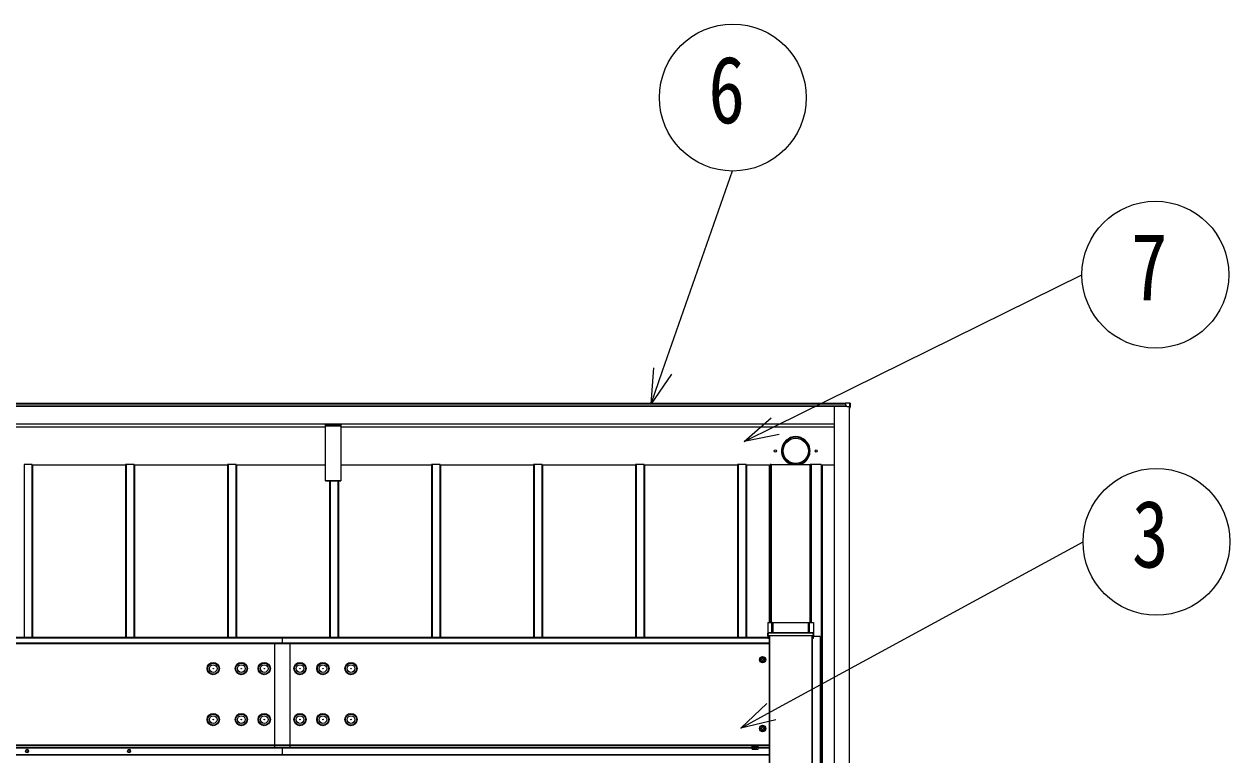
# Model space of a CAD drawing. Units: millimetres, scale not verified. Extents: x -16820 to 16820, y -11880 to 11880.
# Drawn here: x -7228 to -4864, y 471 to 1904 of the extents above; entities that cross this region are included whole.
import ezdxf
from ezdxf.enums import TextEntityAlignment as Align

# ---------------------------------------------------------------- set-up
doc = ezdxf.new("R2010")
doc.units = ezdxf.units.MM
doc.header["$LTSCALE"] = 60
doc.layers.add('0-4_YKK_A1', color=4, linetype='Continuous')
doc.layers.add('0-5_YKK_D', color=6, linetype='Continuous')
doc.styles.add('ＭＳ ゴシック', font='')
doc.styles.get('ＭＳ ゴシック').set_extended_font_data('MS Gothic')

msp = doc.modelspace()

# ---------------------------------------------------------------- linework, layer by layer
at = {"layer": '0-4_YKK_A1'}
for p, q in [((-5616.42, 1160.03), (-9608.92, 1160.03)), ((-9608.92, 1159.55), (-5616.42, 1159.55)), ((-5608.89, 1161.09), (-5616.42, 1161.56)), ((-5616.42, 1161.08), (-5616.42, 1161.56)), ((-5616.42, 1155.18), (-5616.42, 1161.08)), ((-5608.89, 1160.6), (-5616.42, 1161.08)), ((-5608.89, 1153.37), (-5608.89, 1160.6)), ((-5608.42, 1160.59), (-5608.42, 1153.35)), ((-9608.92, 1155.35), (-5616.42, 1155.35)), ((-9608.92, 1155.04), (-5616.42, 1155.04)), ((-9608.92, 1155.02), (-5616.42, 1155.02)), ((-9608.92, 1154.71), (-5615.42, 1154.71)), ((-5639.92, 1154.51), (-5639.92, -3843.14)), ((-5614.92, 1154.53), (-5639.42, 1154.53)), ((-5639.42, 1154.53), (-5639.42, -3843.12)), ((-5616.42, 1155.18), (-5615.2, 1155.18)), ((-5615.42, 1154.85), (-5615.42, 1154.71)), ((-5615.42, 1154.71), (-5615.42, 1154.53)), ((-5615.22, 1154.85), (-5615.22, 1154.87)), ((-5614.92, 1153.37), (-5614.92, 1154.57)), ((-5614.6, 1154.58), (-5614.6, 1153.38)), ((-5608.89, 1153.37), (-5614.6, 1153.38)), ((-5610.42, 1153.34), (-5610.42, -3841.88)), ((-5609.92, 1153.34), (-5609.92, -3841.88)), ((-5609.42, 1151.93), (-5609.92, 1151.93)), ((-5608.89, 1151.9), (-5609.92, 1151.9)), ((-5608.42, 1151.92), (-5608.42, 1153.35)), ((-9588.42, 1120.53), (-5639.92, 1120.53)), ((-9588.42, 1120.02), (-5639.92, 1120.02)), ((-9588.42, 1119.98), (-5639.92, 1119.98)), ((-9588.42, 1119.98), (-5639.92, 1119.98)), ((-7807.02, 1114.58), (-6637.02, 1114.58)), ((-7807.02, 1114.48), (-6637.02, 1114.48)), ((-6637.02, 1119.55), (-6637.02, 1119.96)), ((-6637.02, 1118.7), (-6637.02, 1119.55)), ((-6637.02, 1119.55), (-6607.02, 1119.55)), ((-6637.02, 1116.81), (-6637.02, 1118.7)), ((-6607.02, 1118.7), (-6637.02, 1118.7)), ((-6637.02, 1115.96), (-6637.02, 1116.81)), ((-6637.02, 1116.81), (-6607.02, 1116.81)), ((-6637.02, 1008.9), (-6637.02, 1115.96)), ((-6607.02, 1115.96), (-6637.02, 1115.96)), ((-6607.02, 1119.96), (-6607.02, 1119.55)), ((-6607.02, 1119.55), (-6607.02, 1118.7)), ((-6607.02, 1118.7), (-6607.02, 1116.81)), ((-6607.02, 1116.81), (-6607.02, 1115.96)), ((-6607.02, 1115.96), (-6607.02, 1008.9)), ((-6607.02, 1114.58), (-5639.92, 1114.58)), ((-6607.02, 1114.48), (-5639.92, 1114.48)), ((-7212.92, 1040.49), (-7227.92, 1040.49)), ((-7227.92, 1040.49), (-7227.92, 701.12)), ((-7212.92, 1040.49), (-7212.92, 701.12)), ((-7211.92, 1040.46), (-7211.92, 701.12)), ((-7028.92, 1040.46), (-7028.92, 701.12)), ((-7012.92, 1040.49), (-7027.92, 1040.49)), ((-7027.92, 1040.49), (-7027.92, 701.12)), ((-7012.92, 1040.49), (-7012.92, 701.12)), ((-7011.92, 1040.46), (-7011.92, 701.12)), ((-6828.92, 1040.46), (-6828.92, 701.12)), ((-6812.92, 1040.49), (-6827.92, 1040.49)), ((-6827.92, 1040.49), (-6827.92, 701.12)), ((-6812.92, 1040.49), (-6812.92, 701.12)), ((-6811.92, 1040.46), (-6811.92, 701.12)), ((-6428.92, 1040.46), (-6428.92, 701.12)), ((-6412.92, 1040.49), (-6427.92, 1040.49)), ((-6427.92, 1040.49), (-6427.92, 701.12)), ((-6412.92, 1040.49), (-6412.92, 701.12)), ((-6411.92, 1040.46), (-6411.92, 701.12)), ((-6228.92, 1040.46), (-6228.92, 701.12)), ((-6212.92, 1040.49), (-6227.92, 1040.49)), ((-6227.92, 1040.49), (-6227.92, 701.12)), ((-6212.92, 1040.49), (-6212.92, 701.12)), ((-6211.92, 1040.46), (-6211.92, 701.12)), ((-6028.92, 1040.46), (-6028.92, 701.12)), ((-6012.92, 1040.49), (-6027.92, 1040.49)), ((-6027.92, 1040.49), (-6027.92, 701.12)), ((-6012.92, 1040.49), (-6012.92, 701.12)), ((-6011.92, 1040.46), (-6011.92, 701.12)), ((-5828.92, 1040.46), (-5828.92, 701.12)), ((-5812.92, 1040.49), (-5827.92, 1040.49)), ((-5827.92, 1040.49), (-5827.92, 701.12)), ((-5812.92, 1040.49), (-5812.92, 701.12)), ((-5811.92, 1040.46), (-5811.92, 701.12)), ((-5763.12, 1040.56), (-5764.92, 1040.56)), ((-5764.92, 1040.56), (-5764.92, 731.09)), ((-5763.12, 1040.56), (-5763.12, 731.09)), ((-5762.82, 1040.49), (-5687.02, 1040.49)), ((-5762.82, 1040.49), (-5762.82, 731.09)), ((-5687.02, 1040.49), (-5687.02, 731.09)), ((-5684.92, 1040.56), (-5686.72, 1040.56)), ((-5686.72, 731.09), (-5686.72, 1040.56)), ((-5684.92, 731.09), (-5684.92, 1040.56)), ((-5665.42, 1040.49), (-5684.62, 1040.49)), ((-5684.62, 1040.49), (-5684.62, 731.09)), ((-5665.42, 1040.49), (-5665.42, -3808.7)), ((-5664.92, 1040.48), (-5664.92, -3808.7)), ((-7028.92, 1039.36), (-7211.62, 1039.36)), ((-7211.62, 1039.36), (-7211.62, 701.12)), ((-6828.92, 1039.36), (-7011.62, 1039.36)), ((-7011.62, 1039.36), (-7011.62, 701.12)), ((-6637.02, 1039.36), (-6811.62, 1039.36)), ((-6811.62, 1039.36), (-6811.62, 701.12)), ((-6428.92, 1039.36), (-6607.02, 1039.36)), ((-6228.92, 1039.36), (-6411.62, 1039.36)), ((-6411.62, 1039.36), (-6411.62, 701.12)), ((-6028.92, 1039.36), (-6211.62, 1039.36)), ((-6211.62, 1039.36), (-6211.62, 701.12)), ((-5828.92, 1039.36), (-6011.62, 1039.36)), ((-6011.62, 1039.36), (-6011.62, 701.12)), ((-5766.92, 1039.36), (-5811.62, 1039.36)), ((-5811.62, 1039.36), (-5811.62, 701.12)), ((-5766.92, 1039.36), (-5766.92, 731.09)), ((-5639.92, 1039.37), (-5662.92, 1039.37)), ((-5662.92, 1039.37), (-5662.92, -3808.7)), ((-6637.02, 1008.59), (-6637.02, 1008.9)), ((-6637.02, 1008.9), (-6607.02, 1008.9)), ((-6637.02, 1008.52), (-6637.02, 1008.59)), ((-6607.02, 1008.59), (-6637.02, 1008.59)), ((-6637.02, 1008.52), (-6607.02, 1008.52)), ((-6637.02, 1008.52), (-6637.02, 1008.52)), ((-6637.02, 1008.52), (-6607.02, 1008.52)), ((-6628.92, 1008.9), (-6628.92, 701.12)), ((-6627.92, 1008.9), (-6627.92, 701.12)), ((-6612.92, 1008.9), (-6612.92, 701.12)), ((-6611.92, 1008.9), (-6611.92, 701.12)), ((-6611.62, 1008.9), (-6611.62, 701.12)), ((-6607.02, 1008.9), (-6607.02, 1008.59)), ((-6607.02, 1008.52), (-6607.02, 1008.59)), ((-6607.02, 1008.52), (-6607.02, 1008.52)), ((-5769.92, 731.09), (-5761.51, 731.09)), ((-5769.92, 704.54), (-5769.58, 710.05)), ((-5769.08, 710.07), (-5769.42, 704.56)), ((-5680.76, 710.52), (-5769.08, 710.52)), ((-5769.08, 710.52), (-5769.08, 710.52)), ((-5769.08, 710.07), (-5769.08, 710.52)), ((-5680.76, 710.07), (-5769.08, 710.07)), ((-5761.51, 710.52), (-5761.51, 731.09)), ((-5761.04, 731.08), (-5760.66, 731.04)), ((-5761.04, 731.08), (-5761.04, 710.52)), ((-5760.66, 710.52), (-5760.66, 731.04)), ((-5760.19, 731.03), (-5689.66, 731.03)), ((-5760.19, 731.03), (-5760.19, 710.52)), ((-5689.66, 710.52), (-5689.66, 731.03)), ((-5689.19, 731.04), (-5688.8, 731.08)), ((-5689.19, 731.04), (-5689.19, 710.52)), ((-5688.8, 710.52), (-5688.8, 731.08)), ((-5688.34, 731.09), (-5688.34, 710.52)), ((-5680.76, 710.52), (-5680.76, 710.52)), ((-5680.76, 710.07), (-5680.76, 710.52)), ((-5680.42, 704.56), (-5680.76, 710.07)), ((-5680.26, 710.05), (-5679.92, 704.54)), ((-6722.02, 701.12), (-12522.02, 701.12)), ((-12522.02, 700.63), (-6722.02, 700.63)), ((-6722.02, 690.36), (-12522.02, 690.36)), ((-12522.02, 689.87), (-6722.02, 689.87)), ((-6737.02, 689.87), (-6737.02, 486.3)), ((-5769.92, 701.12), (-6722.02, 701.12)), ((-6722.02, 701.12), (-6722.02, 700.63)), ((-6722.02, 700.63), (-6722.02, 690.36)), ((-6722.02, 700.63), (-5769.92, 700.63)), ((-5766.92, 690.36), (-6722.02, 690.36)), ((-6722.02, 690.36), (-6722.02, 689.87)), ((-6722.02, 689.87), (-5766.92, 689.87)), ((-6707.02, 689.87), (-6707.02, 486.3)), ((-5769.92, 704.54), (-5769.92, 705.02)), ((-5769.92, 704.54), (-5769.92, 700.16)), ((-5769.92, 700.16), (-5767.42, 700.16)), ((-5769.92, 700.16), (-5767.42, 700.16)), ((-5769.88, 705.67), (-5769.84, 705.84)), ((-5680.42, 704.56), (-5769.42, 704.56)), ((-5767.42, 704.45), (-5767.42, 700.16)), ((-5767.42, 704.09), (-5766.92, 704.09)), ((-5767.42, 704.09), (-5766.92, 704.09)), ((-5766.92, 701.12), (-5767.42, 701.12)), ((-5767.42, 700.63), (-5766.92, 700.63)), ((-5767.42, 700.16), (-5767.42, 700.16)), ((-5766.92, 704.47), (-5766.92, -3271.02)), ((-5682.92, 704.47), (-5766.92, 704.47)), ((-5766.42, 704.47), (-5766.42, -3271.02)), ((-5683.42, 704.47), (-5683.42, -3271.02)), ((-5682.92, 704.47), (-5682.92, -3271.02)), ((-5682.92, 704.09), (-5682.42, 704.09)), ((-5682.92, 704.09), (-5682.42, 704.09)), ((-5682.42, 703.57), (-5682.62, 703.57)), ((-5682.62, 703.57), (-5682.62, -3271.02)), ((-5682.42, 700.16), (-5682.42, 704.45)), ((-5682.42, 700.16), (-5679.92, 700.16)), ((-5682.42, 700.16), (-5682.42, 700.16)), ((-5682.42, 700.16), (-5679.92, 700.16)), ((-5680, 705.84), (-5679.96, 705.67)), ((-5679.92, 705.02), (-5679.92, 704.54)), ((-5679.92, 700.16), (-5679.92, 704.54)), ((-5667.22, 703.57), (-5679.92, 703.57)), ((-5667.22, 703.57), (-5667.22, -3279)), ((-5666.92, 703.56), (-5666.92, -3279.01)), ((-5780.68, 660.17), (-5780.68, 660.89)), ((-5779.16, 655.61), (-5779.16, 654.89)), ((-5780.68, 525.26), (-5780.68, 525.98)), ((-5779.16, 520.7), (-5779.16, 519.98)), ((-12522.02, 490.99), (-6722.02, 490.99)), ((-12522.02, 490.48), (-6722.02, 490.48)), ((-12522.02, 486.3), (-6722.02, 486.3)), ((-12522.02, 485.27), (-6722.02, 485.27)), ((-7222.48, 481.6), (-7222.48, 480.99)), ((-7222.48, 476.58), (-7222.48, 475.87)), ((-7222.3, 481.62), (-7222.3, 481.01)), ((-7222.3, 476.55), (-7222.3, 475.85)), ((-7221.75, 481.62), (-7221.75, 481.01)), ((-7221.75, 476.55), (-7221.75, 475.85)), ((-7221.56, 481.6), (-7221.56, 480.99)), ((-7221.56, 476.58), (-7221.56, 475.87)), ((-7022.48, 481.6), (-7022.48, 480.99)), ((-7022.48, 476.58), (-7022.48, 475.87)), ((-7022.3, 481.62), (-7022.3, 481.01)), ((-7022.3, 476.55), (-7022.3, 475.85)), ((-7021.75, 481.62), (-7021.75, 481.01)), ((-7021.75, 476.55), (-7021.75, 475.85)), ((-7021.56, 481.6), (-7021.56, 480.99)), ((-7021.56, 476.58), (-7021.56, 475.87)), ((-6722.02, 490.99), (-5766.92, 490.99)), ((-6722.02, 490.48), (-5766.92, 490.48)), ((-6722.02, 486.3), (-5800.34, 486.3)), ((-6722.02, 486.3), (-6722.02, 485.27)), ((-6722.02, 485.27), (-5800.41, 485.27)), ((-6722.02, 485.27), (-6722.02, 471.77)), ((-5800.41, 486.25), (-5788.86, 486.25)), ((-5800.41, 482.69), (-5800.41, 486.25)), ((-5799.64, 482.25), (-5800.41, 482.69)), ((-5800.34, 486.25), (-5800.34, 487.45)), ((-5799.64, 482.25), (-5789.64, 482.25)), ((-5797.52, 482.69), (-5797.52, 486.25)), ((-5791.75, 482.69), (-5791.75, 486.25)), ((-5789.64, 482.25), (-5788.86, 482.69)), ((-5788.94, 486.25), (-5788.94, 487.45)), ((-5788.94, 486.3), (-5766.92, 486.3)), ((-5788.86, 482.69), (-5788.86, 486.25)), ((-5788.86, 485.27), (-5766.92, 485.27)), ((-12522.02, 471.77), (-6722.02, 471.77)), ((-12522.02, 471.26), (-6722.02, 471.26)), ((-6722.02, 471.77), (-5766.92, 471.77)), ((-6722.02, 471.77), (-6722.02, 471.26)), ((-6722.02, 471.26), (-5766.92, 471.26))]:
    msp.add_line(p, q, dxfattribs=at)
for points in [[(-5615.22, 1154.87), (-5616.42, 1154.87), (-5616.42, 1155.18)], [(-5615.22, 1154.85), (-5616.42, 1154.85), (-5616.42, 1154.87)], [(-5609.42, 1151.93), (-5609.42, 1153.33), (-5614.92, 1153.35), (-5614.92, 1153.37)], [(-5738.64, 1052.29), (-5738.56, 1052.16), (-5738.51, 1052.07)], [(-5691.62, 1051.64), (-5691.54, 1051.76), (-5691.48, 1051.85)], [(-5769.92, 731.09), (-5769.92, 711.2), (-5769.92, 705.02)], [(-5688.34, 731.09), (-5679.92, 731.09), (-5679.92, 705.02)], [(-5769.92, 705.02), (-5769.88, 705.67), (-5769.85, 705.67)], [(-5679.99, 705.67), (-5679.96, 705.67), (-5679.92, 705.02)], [(-5782.2, 657.13), (-5782.92, 657.13), (-5782.92, 658.65), (-5782.2, 658.65)], [(-5780.68, 660.89), (-5779.16, 660.89), (-5779.16, 660.17)], [(-5779.16, 654.89), (-5780.68, 654.89), (-5780.68, 655.61)], [(-5777.64, 658.65), (-5776.92, 658.65), (-5776.92, 657.13), (-5777.64, 657.13)], [(-5782.2, 522.22), (-5782.92, 522.22), (-5782.92, 523.74), (-5782.2, 523.74)], [(-5780.68, 525.98), (-5779.16, 525.98), (-5779.16, 525.26)], [(-5779.16, 519.98), (-5780.68, 519.98), (-5780.68, 520.7)], [(-5777.64, 523.74), (-5776.92, 523.74), (-5776.92, 522.22), (-5777.64, 522.22)], [(-5797.69, 482.24), (-5796.54, 484.6), (-5794.64, 485.61)], [(-5791.59, 482.24), (-5792.74, 484.6), (-5794.64, 485.61)], [(-6722.02, 471.26), (-6722.02, 471.16), (-6722.02, 471.16)]]:
    msp.add_lwpolyline(points, dxfattribs=at)
for points in [[(-5774.15, 657.89), (-5777.03, 652.89), (-5782.81, 652.89), (-5785.69, 657.89), (-5782.81, 662.89), (-5777.03, 662.89)], [(-5774.15, 522.98), (-5777.03, 517.98), (-5782.81, 517.98), (-5785.69, 522.98), (-5782.81, 527.98), (-5777.03, 527.98)], [(-5788.39, 489.05), (-5800.89, 489.05), (-5800.89, 487.45), (-5788.39, 487.45)]]:
    msp.add_lwpolyline(points, close=True, dxfattribs=at)
for centre, radius in [((-5714.92, 1067.16), 25), ((-5714.92, 1067.16), 24.73), ((-5754.92, 1067.16), 2.25), ((-5674.92, 1067.16), 2.25), ((-5779.92, 657.89), 6.25), ((-5779.92, 657.89), 5), ((-6857.02, 640.4), 12), ((-6857.02, 640.4), 10.88), ((-6857.02, 640.4), 7.48), ((-6857.02, 640.4), 0.5), ((-6802.02, 640.4), 12), ((-6802.02, 640.4), 10.88), ((-6802.02, 640.4), 7.48), ((-6802.02, 640.4), 0.5), ((-6757.02, 640.4), 12), ((-6757.02, 640.4), 10.88), ((-6757.02, 640.4), 7.48), ((-6757.02, 640.4), 0.5), ((-6687.02, 640.4), 12), ((-6687.02, 640.4), 10.88), ((-6687.02, 640.4), 7.48), ((-6687.02, 640.4), 0.5), ((-6642.02, 640.4), 12), ((-6642.02, 640.4), 10.88), ((-6642.02, 640.4), 7.48), ((-6642.02, 640.4), 0.5), ((-6587.02, 640.4), 12), ((-6587.02, 640.4), 10.88), ((-6587.02, 640.4), 7.48), ((-6587.02, 640.4), 0.5), ((-6857.02, 540.46), 12), ((-6857.02, 540.46), 10.88), ((-6857.02, 540.46), 7.48), ((-6802.02, 540.46), 12), ((-6802.02, 540.46), 10.88), ((-6802.02, 540.46), 7.48), ((-6757.02, 540.46), 12), ((-6757.02, 540.46), 10.88), ((-6757.02, 540.46), 7.48), ((-6687.02, 540.46), 12), ((-6687.02, 540.46), 10.88), ((-6687.02, 540.46), 7.48), ((-6642.02, 540.46), 12), ((-6642.02, 540.46), 10.88), ((-6642.02, 540.46), 7.48), ((-6587.02, 540.46), 12), ((-6587.02, 540.46), 10.88), ((-6587.02, 540.46), 7.48), ((-6857.02, 540.46), 0.5), ((-6802.02, 540.46), 0.5), ((-6757.02, 540.46), 0.5), ((-6687.02, 540.46), 0.5), ((-6642.02, 540.46), 0.5), ((-6587.02, 540.46), 0.5), ((-5779.92, 522.98), 6.25), ((-5779.92, 522.98), 5), ((-7222.02, 478.77), 3), ((-7022.02, 478.77), 3)]:
    msp.add_circle(centre, radius, dxfattribs=at)
for centre, radius, start, end in [((-5608.92, 1160.59), 0.5, 0, 86.3803), ((-5610.87, 1160.85), 1.99, 352.9418, 6.81012), ((-5608.78, 1157.3), 3.31, 83.7994, 91.95129), ((-5639.55, 1150.94), 3.6, 88.01091, 95.98665), ((-5616.61, 1155.11), 1.41, 350.27585, 2.96784), ((-5614.69, 1152.25), 2.33, 87.96945, 95.79126), ((-5614.69, 1151.05), 2.33, 87.96945, 95.79126), ((-5608.78, 1150.07), 3.31, 83.7994, 91.95129), ((-5608.78, 1155.2), 3.31, 268.04871, 276.2006), ((-5714.92, 1067.16), 28, 7.2308, 172.7692), ((-5714.92, 1067.16), 27.31, 282.46373, 257.53627), ((-5714.92, 1067.16), 26.75, 274.4641, 265.5359), ((-5714.92, 1067.16), 28, 174.10505, 185.89495), ((-5714.92, 1067.16), 28, 173.66849, 174.10505), ((-5714.92, 1067.16), 28, 185.89495, 186.33151), ((-5714.92, 1067.16), 28, 173.20655, 173.66849), ((-5714.92, 1067.16), 28, 186.33151, 186.79345), ((-5714.92, 1067.16), 28, 172.7692, 173.20655), ((-5714.92, 1067.16), 28, 6.79345, 7.2308), ((-5714.92, 1067.16), 28, 6.33151, 6.79345), ((-5714.92, 1067.16), 28, 353.20655, 353.66849), ((-5714.92, 1067.16), 28, 5.89495, 6.33151), ((-5714.92, 1067.16), 28, 353.66849, 354.10505), ((-5714.92, 1067.16), 28, 354.10505, 5.89495), ((-7212.67, 1033.3), 7.19, 84.01335, 91.98909), ((-7028.17, 1033.3), 7.19, 88.01091, 95.98665), ((-7012.67, 1033.3), 7.19, 84.01335, 91.98909), ((-6828.17, 1033.3), 7.19, 88.01091, 95.98665), ((-6812.67, 1033.3), 7.19, 84.01335, 91.98909), ((-6428.17, 1033.3), 7.19, 88.01091, 95.98665), ((-6412.67, 1033.3), 7.19, 84.01335, 91.98909), ((-6228.17, 1033.3), 7.19, 88.01091, 95.98665), ((-6212.67, 1033.3), 7.19, 84.01335, 91.98909), ((-6028.17, 1033.3), 7.19, 88.01091, 95.98665), ((-6012.67, 1033.3), 7.19, 84.01335, 91.98909), ((-5828.17, 1033.3), 7.19, 88.01091, 95.98665), ((-5812.67, 1033.3), 7.19, 84.01335, 91.98909), ((-5762.9, 1042.65), 2.16, 264.01335, 271.98909), ((-5714.92, 1067.16), 28, 186.79345, 187.2308), ((-5714.92, 1067.16), 28, 187.2308, 197.62014), ((-5714.92, 1067.16), 28, 197.62014, 198.07617), ((-5714.92, 1067.16), 28, 198.07617, 198.55957), ((-5714.92, 1067.16), 28, 198.55957, 199.01808), ((-5714.92, 1067.16), 28, 199.01808, 212.09173), ((-5714.92, 1067.16), 28, 212.60555, 213.15199), ((-5714.92, 1067.16), 28, 213.15199, 213.67201), ((-5714.92, 1067.16), 28, 213.67201, 252.25314), ((-5714.92, 1067.16), 28, 287.74686, 326.32799), ((-5714.92, 1067.16), 28, 326.84801, 327.39445), ((-5714.92, 1067.16), 28, 327.39445, 327.90827), ((-5714.92, 1067.16), 28, 327.90827, 340.98192), ((-5714.92, 1067.16), 28, 340.98192, 341.44043), ((-5714.92, 1067.16), 28, 341.44043, 341.92383), ((-5714.92, 1067.16), 28, 341.92383, 342.37986), ((-5714.92, 1067.16), 28, 342.37986, 352.7692), ((-5714.92, 1067.16), 28, 352.7692, 353.20655), ((-5686.95, 1042.65), 2.16, 268.01091, 275.98665), ((-5684.7, 1042.65), 2.16, 264.01335, 271.98909), ((-5665.3, 1036.9), 3.6, 84.01335, 91.98909), ((-7211.7, 1041.52), 2.16, 264.01335, 271.98909), ((-7011.7, 1041.52), 2.16, 264.01335, 271.98909), ((-6811.7, 1041.52), 2.16, 264.01335, 271.98909), ((-6411.7, 1041.52), 2.16, 264.01335, 271.98909), ((-6211.7, 1041.52), 2.16, 264.01335, 271.98909), ((-6011.7, 1041.52), 2.16, 264.01335, 271.98909), ((-5811.7, 1041.52), 2.16, 264.01335, 271.98909), ((-5766.42, 1053.74), 14.39, 268.01091, 275.98665), ((-5663.42, 1053.75), 14.39, 264.01335, 271.98909), ((-5769.29, 708.76), 1.33, 81.1907, 102.80687), ((-5769.08, 710.02), 0.5, 90, 176.49039), ((-5761.44, 724.33), 6.76, 86.60841, 90.59189), ((-5760.26, 737.79), 6.76, 266.60841, 270.59189), ((-5689.59, 737.79), 6.76, 269.40811, 273.39159), ((-5688.4, 724.33), 6.76, 89.40811, 93.39159), ((-5680.76, 710.02), 0.5, 3.50961, 90), ((-5680.55, 708.76), 1.33, 77.19313, 98.8093), ((-5767.05, 700.87), 3.6, 88.01091, 95.98665), ((-5682.7, 705.73), 2.16, 264.01335, 271.98909), ((-5682.8, 700.87), 3.6, 84.01335, 91.98909), ((-5667.15, 701.41), 2.16, 84.01335, 91.98909), ((-5779.92, 657.89), 5.58, 123.74848, 176.25152), ((-5779.92, 657.89), 5.58, 63.74848, 116.25152), ((-5779.92, 657.89), 5.58, 3.74848, 56.25152), ((-5779.92, 657.89), 5.58, 183.74848, 236.25152), ((-5779.92, 657.89), 5.58, 243.74848, 296.25152), ((-5782.2, 660.17), 1.52, 270, 0), ((-5782.2, 655.61), 1.52, 0, 90), ((-5777.64, 660.17), 1.52, 180, 270), ((-5777.64, 655.61), 1.52, 90, 180), ((-5779.92, 657.89), 5.58, 303.74848, 356.25152), ((-5779.92, 522.98), 5.58, 123.74848, 176.25152), ((-5779.92, 522.98), 5.58, 183.74848, 236.25152), ((-5779.92, 522.98), 5.58, 63.74848, 116.25152), ((-5782.2, 525.26), 1.52, 270, 0), ((-5782.2, 520.7), 1.52, 0, 90), ((-5777.64, 525.26), 1.52, 180, 270), ((-5777.64, 520.7), 1.52, 90, 180), ((-5779.92, 522.98), 5.58, 3.74848, 56.25152), ((-5779.92, 522.98), 5.58, 303.74848, 356.25152), ((-5779.92, 522.98), 5.58, 243.74848, 296.25152), ((-7222.02, 478.64), 3, 1.29056, 178.70944), ((-7222.02, 478.84), 3, 181.93662, 358.06338), ((-7222.02, 478.78), 2.25, 101.72258, 258.27742), ((-7222.02, 478.71), 2.25, 0.02343, 179.97657), ((-7222.21, 479.74), 1.27, 93.93532, 102.2668), ((-7222.55, 475.7), 0.889, 73.32993, 85.37165), ((-7222.02, 477.13), 3.89, 85.94712, 94.05288), ((-7222.02, 478.12), 1.6, 260.08223, 279.91777), ((-7221.11, 473.67), 2.95, 98.83666, 102.46177), ((-7221.82, 479.81), 1.2, 77.48023, 86.31766), ((-7222.02, 478.78), 2.25, 281.72258, 78.27742), ((-7022.02, 478.64), 3, 1.93349, 178.06652), ((-7022.02, 478.84), 3, 181.93661, 358.06339), ((-7022.02, 478.78), 2.25, 101.72258, 258.27742), ((-7022.02, 478.71), 2.25, 0.02343, 179.97657), ((-7022.21, 479.74), 1.27, 93.93532, 102.2668), ((-7022.55, 475.7), 0.889, 73.32993, 85.37165), ((-7022.02, 477.13), 3.89, 85.94712, 94.05288), ((-7022.02, 478.12), 1.6, 260.08223, 279.91777), ((-7021.11, 473.67), 2.95, 98.83666, 102.46177), ((-7021.82, 479.81), 1.2, 77.48023, 86.31766), ((-7022.02, 478.78), 2.25, 281.72258, 78.27742), ((-5798.97, 484.8), 2.56, 235.61708, 304.38292), ((-5794.64, 491.8), 9.55, 252.41276, 287.58724), ((-5790.31, 484.8), 2.56, 235.61708, 304.38292)]:
    msp.add_arc(centre, radius, start, end, dxfattribs=at)
for centre, major_axis, ratio, start_param, end_param in [((-5615.22, 1154.57), (0.227, -0.197), 0.995696, 0.713462, 2.2842584), ((-5615.22, 1154.55), (0.24, -0.181), 0.997782, 0.6458655, 2.2166618), ((-5615.2, 1154.58), (0.479, -0.362), 0.997782, 0.6458655, 2.2166618), ((-5769.42, 704.54), (0.501, 0), 0.034899, 1.5745278, 3.1415972), ((-5680.42, 704.54), (0.501, 0), 0.034899, 6.2831808, 7.8502502)]:
    msp.add_ellipse(centre, major_axis=major_axis, ratio=ratio, start_param=start_param, end_param=end_param, dxfattribs=at)
at = {"layer": '0-5_YKK_D'}
for points in [[(-5998.33, 1159.7), (-5975.94, 1223.91), (-5839.21, 1616.04)], [(-5816.35, 1085.93), (-5755.36, 1116.01), (-5153.82, 1412.74)], [(-5958.74, 1217.91), (-5998.33, 1159.7), (-5993.15, 1229.9)], [(-5747.3, 1099.67), (-5816.35, 1085.93), (-5763.42, 1132.35)], [(-5822.55, 523.74), (-5762.83, 556.26), (-5151.7, 888.96)], [(-5754.11, 540.26), (-5822.55, 523.74), (-5771.54, 572.26)]]:
    msp.add_lwpolyline(points, dxfattribs=at)
for centre in [(-5838.29, 1760.03), (-5009.82, 1412.74), (-5007.7, 888.96)]:
    msp.add_circle(centre, 144, dxfattribs=at)

# ---------------------------------------------------------------- texts
at = {"layer": '0-5_YKK_D', "style": 'ＭＳ ゴシック', "width": 0.8}
for s, p in [('6', (-5886.29, 1670.03)), ('7', (-5057.82, 1322.74)), ('3', (-5055.7, 798.96))]:
    msp.add_text(s, height=132, dxfattribs=at).set_placement(p, align=Align.BOTTOM_LEFT)

doc.saveas('drawing.dxf')
